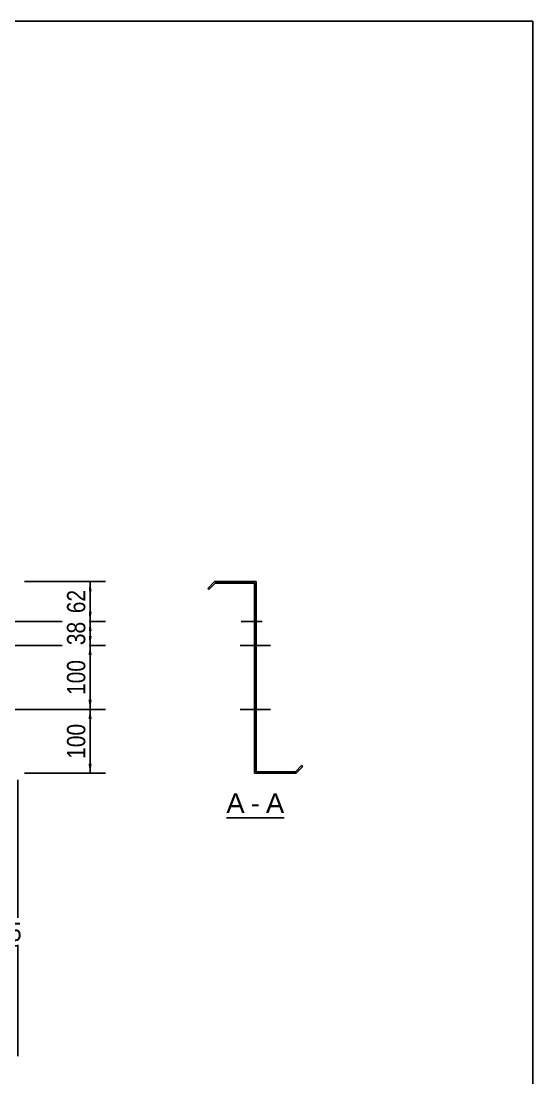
# Model space of a CAD drawing. Header units: millimetres. Extents: x -75 to 327, y -174 to 103.
# Drawn here: x 247.2 to 327.2, y -62.7 to 102.8 of the extents above; entities that cross this region are included whole.
import ezdxf

# ---------------------------------------------------------------- set-up
doc = ezdxf.new("R2010")
doc.units = ezdxf.units.MM
doc.styles.add('Arial', font='ARIAL.TTF', dxfattribs={"height": 0.2})
doc.styles.add('Arial Narrow', font='ARIALN.TTF', dxfattribs={"height": 0.2})

# ---------------------------------------------------------------- blocks, each defined once
blk = doc.blocks.new('Unknown-629085245-2042')
at = {"color": 5, "linetype": 'Continuous'}
for p, q in [((327.25, 102.75), (-72.75, 102.75)), ((327.25, -174.25), (327.25, 102.75))]:
    blk.add_line(p, q, dxfattribs=at)
blk = doc.blocks.new('Unknown-629085245-12 - 1240')
at = {"color": 7, "linetype": 'Continuous'}
blk.add_line((279.32, -21.95), (288.35, -21.95), dxfattribs=at)
at = {"color": 0, "linetype": 'Continuous'}
for points in [[(282.16, -21.2), (282.16, -18), (279.32, -18), (279.32, -21.2)], [(284.55, -21.2), (284.55, -18), (283.12, -18), (283.12, -21.2)], [(288.35, -21.2), (288.35, -18), (285.51, -18), (285.51, -21.2)]]:
    blk.add_wipeout(points, dxfattribs=at)
at = {"color": 96, "linetype": 'Continuous', "style": 'Arial'}
for s, p in [('A', (279.32, -21.2)), ('A', (285.51, -21.2)), ('-', (283.12, -21.2))]:
    blk.add_text(s, height=3.06, dxfattribs=at).set_placement(p)
blk = doc.blocks.new('Bolt-629085245-1248 - 1240')
at = {"linetype": 'Continuous'}
blk.add_hatch(color=3, dxfattribs=at).paths.add_polyline_path([(283.96, -5.7), (283.96, -4.3), (283.71, -4.3), (283.71, -5.7)])
blk.add_hatch(color=3, dxfattribs=at).paths.add_polyline_path([(283.96, -5.7), (283.96, -4.3), (283.71, -4.3), (283.71, -5.7)])
at = {"color": 3, "linetype": 'Continuous'}
for p, q in [((283.71, -4.3), (283.96, -4.3)), ((283.71, -4.3), (283.96, -4.3)), ((282.96, -5), (285.71, -5)), ((282.96, -5), (285.71, -5)), ((283.71, -5.7), (283.96, -5.7)), ((283.71, -5.7), (283.96, -5.7))]:
    blk.add_line(p, q, dxfattribs=at)
blk = doc.blocks.new('Part-629085245-1242 - 1240')
at = {"color": 2, "linetype": 'Continuous'}
for p, q in [((277.46, 15), (276.4, 13.94)), ((277.46, 15), (283.96, 15)), ((283.96, -14.75), (283.96, 15)), ((276.4, 13.94), (276.58, 13.76)), ((276.58, 13.76), (277.56, 14.75)), ((277.56, 14.75), (283.71, 14.75)), ((283.71, 14.75), (283.71, -15)), ((290.11, -14.75), (283.96, -14.75)), ((291.09, -13.76), (290.11, -14.75)), ((290.21, -15), (291.27, -13.94)), ((291.27, -13.94), (291.09, -13.76)), ((290.21, -15), (283.71, -15))]:
    blk.add_line(p, q, dxfattribs=at)
blk = doc.blocks.new('Bolt-629085245-1243 - 1240')
at = {"linetype": 'Continuous'}
blk.add_hatch(color=3, dxfattribs=at).paths.add_polyline_path([(283.71, 9.48), (283.71, 8.08), (283.96, 8.08), (283.96, 9.48)])
at = {"color": 3, "linetype": 'Continuous'}
for p, q in [((284.91, 8.78), (281.61, 8.78)), ((283.96, 9.48), (283.71, 9.48)), ((283.96, 8.08), (283.71, 8.08))]:
    blk.add_line(p, q, dxfattribs=at)
blk = doc.blocks.new('Bolt-629085245-1244 - 1240')
at = {"linetype": 'Continuous'}
for points in [[(283.71, 5.7), (283.71, 4.3), (283.96, 4.3), (283.96, 5.7)], [(283.71, 5.7), (283.71, 4.3), (283.96, 4.3), (283.96, 5.7)], [(283.71, 5.7), (283.71, 4.3), (283.96, 4.3), (283.96, 5.7)], [(283.71, -4.3), (283.71, -5.7), (283.96, -5.7), (283.96, -4.3)], [(283.71, -4.3), (283.71, -5.7), (283.96, -5.7), (283.96, -4.3)], [(283.71, -4.3), (283.71, -5.7), (283.96, -5.7), (283.96, -4.3)]]:
    blk.add_hatch(color=3, dxfattribs=at).paths.add_polyline_path(points)
at = {"color": 3, "linetype": 'Continuous'}
for p, q in [((285.26, 5), (281.46, 5)), ((285.26, 5), (281.46, 5)), ((285.26, 5), (281.46, 5)), ((283.96, 5.7), (283.71, 5.7)), ((283.96, 5.7), (283.71, 5.7)), ((283.96, 5.7), (283.71, 5.7)), ((283.96, 4.3), (283.71, 4.3)), ((283.96, 4.3), (283.71, 4.3)), ((283.96, 4.3), (283.71, 4.3)), ((283.96, -4.3), (283.71, -4.3)), ((283.96, -4.3), (283.71, -4.3)), ((283.96, -4.3), (283.71, -4.3)), ((285.26, -5), (281.46, -5)), ((285.26, -5), (281.46, -5)), ((285.26, -5), (281.46, -5)), ((283.96, -5.7), (283.71, -5.7)), ((283.96, -5.7), (283.71, -5.7)), ((283.96, -5.7), (283.71, -5.7))]:
    blk.add_line(p, q, dxfattribs=at)
blk = doc.blocks.new('Bolt-629085245-1245 - 1240')
at = {"linetype": 'Continuous'}
blk.add_hatch(color=3, dxfattribs=at).paths.add_polyline_path([(283.71, 5.7), (283.71, 4.3), (283.96, 4.3), (283.96, 5.7)])
at = {"color": 3, "linetype": 'Continuous'}
for p, q in [((284.91, 5), (281.61, 5)), ((283.96, 5.7), (283.71, 5.7)), ((283.96, 4.3), (283.71, 4.3))]:
    blk.add_line(p, q, dxfattribs=at)
blk = doc.blocks.new('Bolt-629085245-1246 - 1240')
at = {"linetype": 'Continuous'}
for points in [[(283.71, 5.7), (283.71, 4.3), (283.96, 4.3), (283.96, 5.7)], [(283.71, 5.7), (283.71, 4.3), (283.96, 4.3), (283.96, 5.7)], [(283.71, 5.7), (283.71, 4.3), (283.96, 4.3), (283.96, 5.7)], [(283.71, -4.3), (283.71, -5.7), (283.96, -5.7), (283.96, -4.3)], [(283.71, -4.3), (283.71, -5.7), (283.96, -5.7), (283.96, -4.3)], [(283.71, -4.3), (283.71, -5.7), (283.96, -5.7), (283.96, -4.3)]]:
    blk.add_hatch(color=3, dxfattribs=at).paths.add_polyline_path(points)
at = {"color": 3, "linetype": 'Continuous'}
for p, q in [((285.26, 5), (281.46, 5)), ((285.26, 5), (281.46, 5)), ((285.26, 5), (281.46, 5)), ((283.96, 5.7), (283.71, 5.7)), ((283.96, 5.7), (283.71, 5.7)), ((283.96, 5.7), (283.71, 5.7)), ((283.96, 4.3), (283.71, 4.3)), ((283.96, 4.3), (283.71, 4.3)), ((283.96, 4.3), (283.71, 4.3)), ((283.96, -4.3), (283.71, -4.3)), ((283.96, -4.3), (283.71, -4.3)), ((283.96, -4.3), (283.71, -4.3)), ((285.26, -5), (281.46, -5)), ((285.26, -5), (281.46, -5)), ((285.26, -5), (281.46, -5)), ((283.96, -5.7), (283.71, -5.7)), ((283.96, -5.7), (283.71, -5.7)), ((283.96, -5.7), (283.71, -5.7))]:
    blk.add_line(p, q, dxfattribs=at)
blk = doc.blocks.new('Bolt-629085245-1247 - 1240')
at = {"linetype": 'Continuous'}
for points in [[(283.96, 4.3), (283.96, 5.7), (283.71, 5.7), (283.71, 4.3)], [(283.96, -5.7), (283.96, -4.3), (283.71, -4.3), (283.71, -5.7)]]:
    blk.add_hatch(color=3, dxfattribs=at).paths.add_polyline_path(points)
at = {"color": 3, "linetype": 'Continuous'}
for p, q in [((283.96, 5), (281.71, 5)), ((283.96, 5.7), (283.71, 5.7)), ((283.96, 4.3), (283.71, 4.3)), ((283.96, -4.3), (283.71, -4.3)), ((283.96, -5), (281.71, -5)), ((283.96, -5.7), (283.71, -5.7))]:
    blk.add_line(p, q, dxfattribs=at)
blk = doc.blocks.new('Bolt-629085245-1249 - 1240')
at = {"linetype": 'Continuous'}
blk.add_hatch(color=3, dxfattribs=at).paths.add_polyline_path([(283.96, -5.7), (283.96, -4.3), (283.71, -4.3), (283.71, -5.7)])
blk.add_hatch(color=3, dxfattribs=at).paths.add_polyline_path([(283.96, -5.7), (283.96, -4.3), (283.71, -4.3), (283.71, -5.7)])
at = {"color": 3, "linetype": 'Continuous'}
for p, q in [((283.71, -4.3), (283.96, -4.3)), ((283.71, -4.3), (283.96, -4.3)), ((282.96, -5), (285.71, -5)), ((282.96, -5), (285.71, -5)), ((283.71, -5.7), (283.96, -5.7)), ((283.71, -5.7), (283.96, -5.7))]:
    blk.add_line(p, q, dxfattribs=at)
blk = doc.blocks.new('Bolt-629085245-1250 - 1240')
at = {"linetype": 'Continuous'}
blk.add_hatch(color=3, dxfattribs=at).paths.add_polyline_path([(283.96, -5.7), (283.96, -4.3), (283.71, -4.3), (283.71, -5.7)])
blk.add_hatch(color=3, dxfattribs=at).paths.add_polyline_path([(283.96, -5.7), (283.96, -4.3), (283.71, -4.3), (283.71, -5.7)])
at = {"color": 3, "linetype": 'Continuous'}
for p, q in [((283.71, -4.3), (283.96, -4.3)), ((283.71, -4.3), (283.96, -4.3)), ((282.96, -5), (285.71, -5)), ((282.96, -5), (285.71, -5)), ((283.71, -5.7), (283.96, -5.7)), ((283.71, -5.7), (283.96, -5.7))]:
    blk.add_line(p, q, dxfattribs=at)
blk = doc.blocks.new('Bolt-629085245-1251 - 1240')
at = {"linetype": 'Continuous'}
blk.add_hatch(color=3, dxfattribs=at).paths.add_polyline_path([(283.96, -5.7), (283.96, -4.3), (283.71, -4.3), (283.71, -5.7)])
blk.add_hatch(color=3, dxfattribs=at).paths.add_polyline_path([(283.96, -5.7), (283.96, -4.3), (283.71, -4.3), (283.71, -5.7)])
at = {"color": 3, "linetype": 'Continuous'}
for p, q in [((283.71, -4.3), (283.96, -4.3)), ((283.71, -4.3), (283.96, -4.3)), ((282.96, -5), (285.71, -5)), ((282.96, -5), (285.71, -5)), ((283.71, -5.7), (283.96, -5.7)), ((283.71, -5.7), (283.96, -5.7))]:
    blk.add_line(p, q, dxfattribs=at)
blk = doc.blocks.new('Bolt-629085245-1252 - 1240')
at = {"linetype": 'Continuous'}
blk.add_hatch(color=3, dxfattribs=at).paths.add_polyline_path([(283.96, -5.7), (283.96, -4.3), (283.71, -4.3), (283.71, -5.7)])
at = {"color": 3, "linetype": 'Continuous'}
for p, q in [((283.96, -4.3), (283.71, -4.3)), ((284.76, -5), (283.71, -5)), ((283.96, -5.7), (283.71, -5.7))]:
    blk.add_line(p, q, dxfattribs=at)
blk = doc.blocks.new('Bolt-629085245-1253 - 1240')
at = {"linetype": 'Continuous'}
blk.add_hatch(color=3, dxfattribs=at).paths.add_polyline_path([(283.71, 9.48), (283.71, 8.08), (283.96, 8.08), (283.96, 9.48)])
at = {"color": 3, "linetype": 'Continuous'}
for p, q in [((284.91, 8.78), (281.61, 8.78)), ((283.96, 9.48), (283.71, 9.48)), ((283.96, 8.08), (283.71, 8.08))]:
    blk.add_line(p, q, dxfattribs=at)
blk = doc.blocks.new('Bolt-629085245-1254 - 1240')
at = {"linetype": 'Continuous'}
blk.add_hatch(color=3, dxfattribs=at).paths.add_polyline_path([(283.71, 5.7), (283.71, 4.3), (283.96, 4.3), (283.96, 5.7)])
at = {"color": 3, "linetype": 'Continuous'}
for p, q in [((284.91, 5), (281.61, 5)), ((283.96, 5.7), (283.71, 5.7)), ((283.96, 4.3), (283.71, 4.3))]:
    blk.add_line(p, q, dxfattribs=at)
blk = doc.blocks.new('Bolt-629085245-1255 - 1240')
at = {"linetype": 'Continuous'}
blk.add_hatch(color=3, dxfattribs=at).paths.add_polyline_path([(283.96, -5.7), (283.96, -4.3), (283.71, -4.3), (283.71, -5.7)])
at = {"color": 3, "linetype": 'Continuous'}
for p, q in [((283.96, -4.3), (283.71, -4.3)), ((284.76, -5), (283.71, -5)), ((283.96, -5.7), (283.71, -5.7))]:
    blk.add_line(p, q, dxfattribs=at)
blk = doc.blocks.new('Bolt-629085245-1256 - 1240')
at = {"linetype": 'Continuous'}
blk.add_hatch(color=3, dxfattribs=at).paths.add_polyline_path([(283.71, 5.7), (283.71, 4.3), (283.96, 4.3), (283.96, 5.7)])
blk.add_hatch(color=3, dxfattribs=at).paths.add_polyline_path([(283.71, 5.7), (283.71, 4.3), (283.96, 4.3), (283.96, 5.7)])
at = {"color": 3, "linetype": 'Continuous'}
for p, q in [((282.91, 5), (286.21, 5)), ((282.91, 5), (286.21, 5)), ((283.71, 5.7), (283.96, 5.7)), ((283.71, 5.7), (283.96, 5.7)), ((283.71, 4.3), (283.96, 4.3)), ((283.71, 4.3), (283.96, 4.3))]:
    blk.add_line(p, q, dxfattribs=at)
blk = doc.blocks.new('Bolt-629085245-1257 - 1240')
at = {"linetype": 'Continuous'}
blk.add_hatch(color=3, dxfattribs=at).paths.add_polyline_path([(283.71, -4.3), (283.71, -5.7), (283.96, -5.7), (283.96, -4.3)])
blk.add_hatch(color=3, dxfattribs=at).paths.add_polyline_path([(283.71, -4.3), (283.71, -5.7), (283.96, -5.7), (283.96, -4.3)])
at = {"color": 3, "linetype": 'Continuous'}
for p, q in [((283.71, -4.3), (283.96, -4.3)), ((283.71, -4.3), (283.96, -4.3)), ((282.91, -5), (286.21, -5)), ((282.91, -5), (286.21, -5)), ((283.71, -5.7), (283.96, -5.7)), ((283.71, -5.7), (283.96, -5.7))]:
    blk.add_line(p, q, dxfattribs=at)
blk = doc.blocks.new('Bolt-629085245-1258 - 1240')
at = {"linetype": 'Continuous'}
blk.add_hatch(color=3, dxfattribs=at).paths.add_polyline_path([(283.96, -5.7), (283.96, -4.3), (283.71, -4.3), (283.71, -5.7)])
blk.add_hatch(color=3, dxfattribs=at).paths.add_polyline_path([(283.96, -5.7), (283.96, -4.3), (283.71, -4.3), (283.71, -5.7)])
at = {"color": 3, "linetype": 'Continuous'}
for p, q in [((283.71, -4.3), (283.96, -4.3)), ((283.71, -4.3), (283.96, -4.3)), ((282.96, -5), (285.71, -5)), ((282.96, -5), (285.71, -5)), ((283.71, -5.7), (283.96, -5.7)), ((283.71, -5.7), (283.96, -5.7))]:
    blk.add_line(p, q, dxfattribs=at)
blk = doc.blocks.new('StraightDimension-629085245-1383 - 1203')
at = {"linetype": 'Continuous'}
for points in [[(257.75, 3.5), (258, 5), (258.25, 3.5)], [(258.25, -3.5), (258, -5), (257.75, -3.5)]]:
    blk.add_hatch(color=7, dxfattribs=at).paths.add_polyline_path(points)
at = {"color": 7, "linetype": 'Continuous'}
for p, q in [((24.2, 5), (260.4, 5)), ((258, -5), (258, 5)), ((24.2, -5), (260.4, -5))]:
    blk.add_line(p, q, dxfattribs=at)
at = {"color": 0}
blk.add_wipeout([(257.85, 3.34), (253.65, 3.34), (253.65, -3.34), (257.85, -3.34)], dxfattribs=at)
at = {"color": 3, "style": 'Arial Narrow'}
blk.add_text('100', height=2.863, rotation=90.0002, dxfattribs=at).set_placement((257.25, -2.74))
blk = doc.blocks.new('StraightDimension-629085245-1276 - 1203')
at = {"linetype": 'Continuous'}
blk.add_hatch(color=7, dxfattribs=at).paths.add_polyline_path([(245.22, -41.75), (246.72, -42), (245.22, -42.25)])
at = {"color": 7, "linetype": 'Continuous'}
for p, q in [((244.22, -6), (244.22, -50.61)), ((246.72, -16), (246.72, -59.31)), ((244.22, -42), (246.72, -42))]:
    blk.add_line(p, q, dxfattribs=at)
at = {"color": 0}
blk.add_wipeout([(247.9, -41.85), (247.9, -37.65), (243.04, -37.65), (243.04, -41.85)], dxfattribs=at)
at = {"color": 0, "linetype": 'Continuous'}
blk.add_wipeout([(246.12, -51.4), (241.92, -51.4), (241.92, -59.91), (246.12, -59.91)], dxfattribs=at)
at = {"color": 3, "style": 'Arial Narrow'}
blk.add_text('25', height=2.863, dxfattribs=at).set_placement((243.64, -41.25))
at = {"color": 3, "linetype": 'Continuous', "style": 'Arial Narrow'}
blk.add_text('9610', height=2.863, rotation=90.0002, dxfattribs=at).set_placement((245.52, -59.31))
blk = doc.blocks.new('StraightDimension-629085245-1381 - 1203')
at = {"linetype": 'Continuous'}
for points in [[(257.75, 13.5), (258, 15), (258.25, 13.5)], [(258.25, 10.28), (258, 8.78), (257.75, 10.28)]]:
    blk.add_hatch(color=7, dxfattribs=at).paths.add_polyline_path(points)
at = {"color": 7, "linetype": 'Continuous'}
for p, q in [((247.72, 15), (260.4, 15)), ((258, 8.78), (258, 15)), ((227.65, 8.78), (260.4, 8.78))]:
    blk.add_line(p, q, dxfattribs=at)
at = {"color": 0}
blk.add_wipeout([(257.85, 14.32), (253.65, 14.32), (253.65, 9.46), (257.85, 9.46)], dxfattribs=at)
at = {"color": 3, "style": 'Arial Narrow'}
blk.add_text('62', height=2.863, rotation=90.0002, dxfattribs=at).set_placement((257.25, 10.06))
blk = doc.blocks.new('StraightDimension-629085245-1382 - 1203')
at = {"linetype": 'Continuous'}
for points in [[(257.75, 7.28), (258, 8.78), (258.25, 7.28)], [(258.25, 6.5), (258, 5), (257.75, 6.5)]]:
    blk.add_hatch(color=7, dxfattribs=at).paths.add_polyline_path(points)
at = {"color": 7, "linetype": 'Continuous'}
for p, q in [((227.65, 8.78), (260.4, 8.78)), ((258, 5), (258, 8.78)), ((24.2, 5), (260.4, 5))]:
    blk.add_line(p, q, dxfattribs=at)
at = {"color": 0}
blk.add_wipeout([(257.85, 9.32), (253.65, 9.32), (253.65, 4.46), (257.85, 4.46)], dxfattribs=at)
at = {"color": 3, "style": 'Arial Narrow'}
blk.add_text('38', height=2.863, rotation=90.0002, dxfattribs=at).set_placement((257.25, 5.06))
blk = doc.blocks.new('StraightDimension-629085245-1384 - 1203')
at = {"linetype": 'Continuous'}
for points in [[(257.75, -6.5), (258, -5), (258.25, -6.5)], [(258.25, -13.5), (258, -15), (257.75, -13.5)]]:
    blk.add_hatch(color=7, dxfattribs=at).paths.add_polyline_path(points)
at = {"color": 7, "linetype": 'Continuous'}
for p, q in [((24.2, -5), (260.4, -5)), ((258, -15), (258, -5)), ((247.72, -15), (260.4, -15))]:
    blk.add_line(p, q, dxfattribs=at)
at = {"color": 0}
blk.add_wipeout([(257.85, -6.66), (253.65, -6.66), (253.65, -13.34), (257.85, -13.34)], dxfattribs=at)
at = {"color": 3, "style": 'Arial Narrow'}
blk.add_text('100', height=2.863, rotation=90.0002, dxfattribs=at).set_placement((257.25, -12.74))

msp = doc.modelspace()

# ---------------------------------------------------------------- block references
for name in ['Unknown-629085245-2042', 'Part-629085245-1242 - 1240', 'Bolt-629085245-1243 - 1240', 'Bolt-629085245-1253 - 1240', 'Bolt-629085245-1244 - 1240', 'Bolt-629085245-1246 - 1240', 'Bolt-629085245-1245 - 1240', 'Bolt-629085245-1254 - 1240', 'Bolt-629085245-1247 - 1240', 'Bolt-629085245-1256 - 1240', 'Bolt-629085245-1257 - 1240', 'Bolt-629085245-1248 - 1240', 'Bolt-629085245-1249 - 1240', 'Bolt-629085245-1250 - 1240', 'Bolt-629085245-1251 - 1240', 'Bolt-629085245-1258 - 1240', 'Bolt-629085245-1252 - 1240', 'Bolt-629085245-1255 - 1240']:
    msp.add_blockref(name, (0, 0))

# ---------------------------------------------------------------- next in the draw order: block references
for name in ['StraightDimension-629085245-1381 - 1203', 'StraightDimension-629085245-1383 - 1203', 'StraightDimension-629085245-1276 - 1203', 'Unknown-629085245-12 - 1240']:
    msp.add_blockref(name, (0, 0))

# ---------------------------------------------------------------- next in the draw order: block references
for name in ['StraightDimension-629085245-1382 - 1203', 'StraightDimension-629085245-1384 - 1203']:
    msp.add_blockref(name, (0, 0))

doc.saveas('drawing.dxf')
